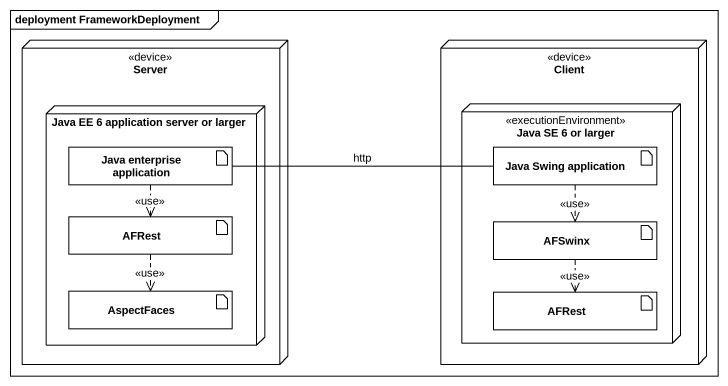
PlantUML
@startuml
mainframe deployment FrameworkDeployment
node Server <<device>> {
  node "Java EE 6 application server or larger" as Java_EE_6_application {
    artifact "Java enterprise application" as Java_enterprise_application
    artifact AFRest
    artifact AspectFaces
  }
}
node Client <<device>> {
  node "Java SE 6 or larger" as Java_SE_6_or_larger <<executionEnvironment>> {
    artifact "Java Swing application" as Java_Swing_application
    artifact AFSwinx
    artifact "AFRest" as AFRest_2
  }
}
Java_enterprise_application ..> AFRest : <<use>>
Java_Swing_application -left- Java_enterprise_application : http
Java_Swing_application ..> AFSwinx : <<use>>
AFRest ..> AspectFaces : <<use>>
AFSwinx ..> AFRest_2 : <<use>>
@enduml
